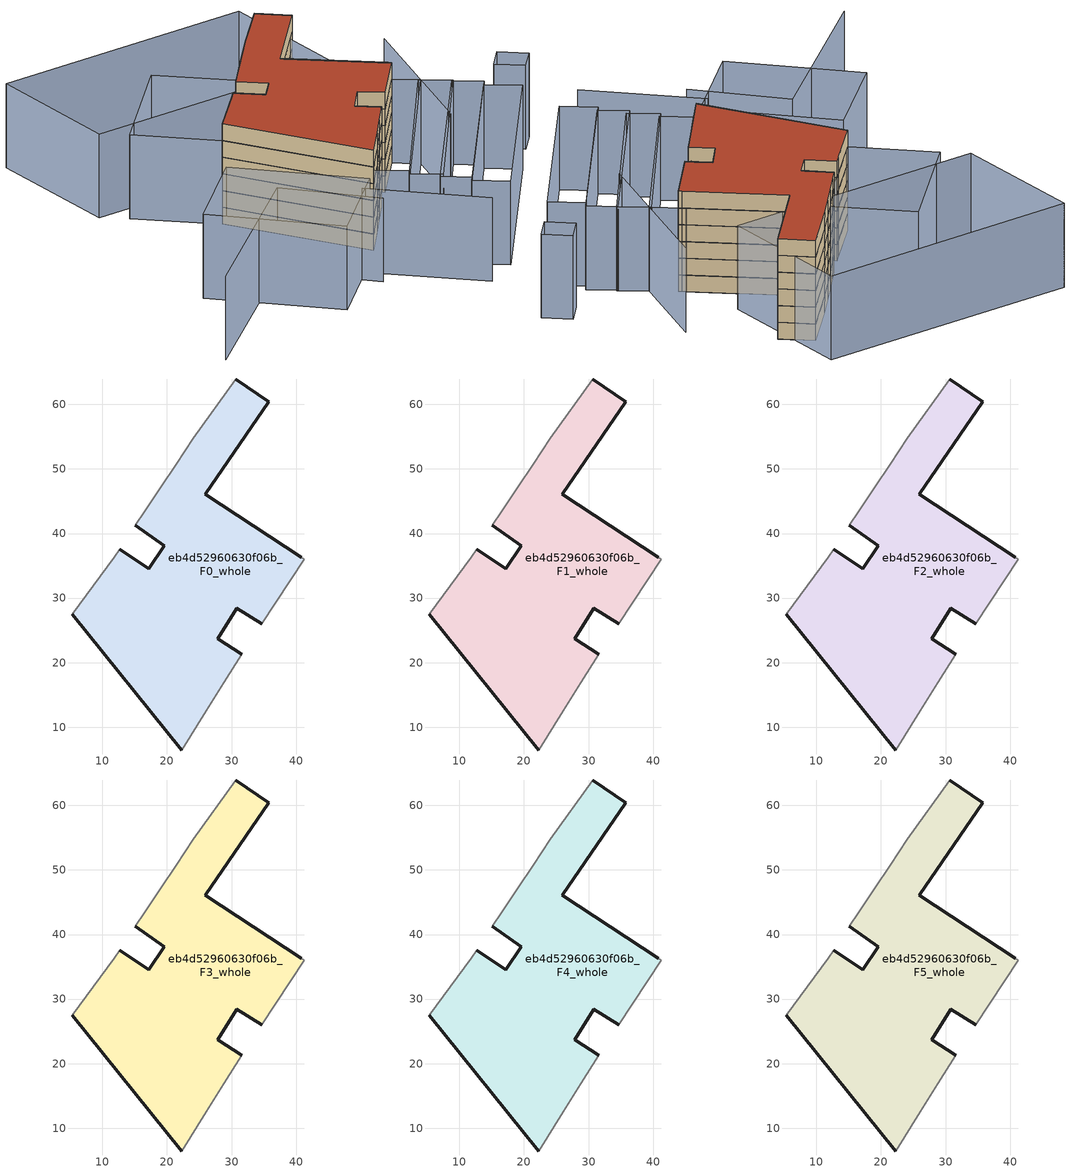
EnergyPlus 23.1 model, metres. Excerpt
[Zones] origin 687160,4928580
eb4d52960630f06b_F0_whole
 floor ground (EU_floor_Construction): 28.79,16.88 31.56,21.29 27.86,23.71 30.78,28.42 34.71,26.04 41.26,36.04 40.76,36.34 25.91,46.04 35.77,60.37 30.62,63.92 24.06,54.73 21.4,50.72 19.05,47.2 16.54,43.42 15.1,41.25 19.61,38.13 17.15,34.54 12.67,37.59 11.84,36.34 5.32,27.5 22.26,6.48 26.05,12.53 z0
 wall outside (EU_wall_Construction): 34.71,26.04 30.78,28.42 27.86,23.71 31.56,21.29 / 22.26,6.48 5.32,27.5 / 12.67,37.59 17.15,34.54 19.61,38.13 15.1,41.25 / 30.62,63.92 35.77,60.37 25.91,46.04 40.76,36.34 z0:3
 wall adiabatic (EU_wall_Construction): 31.56,21.29 28.79,16.88 26.05,12.53 22.26,6.48 / 5.32,27.5 11.84,36.34 12.67,37.59 / 15.1,41.25 16.54,43.42 19.05,47.2 21.4,50.72 24.06,54.73 30.62,63.92 / 40.76,36.34 41.26,36.04 34.71,26.04 z0:3
eb4d52960630f06b_F1_whole
 floor to eb4d52960630f06b_F0_whole (EU_floor_Construction): 28.79,16.88 31.56,21.29 27.86,23.71 30.78,28.42 34.71,26.04 41.26,36.04 40.76,36.34 25.91,46.04 35.77,60.37 30.62,63.92 24.06,54.73 21.4,50.72 19.05,47.2 16.54,43.42 15.1,41.25 19.61,38.13 17.15,34.54 12.67,37.59 11.84,36.34 5.32,27.5 22.26,6.48 26.05,12.53 z3
 wall outside (EU_wall_Construction): 34.71,26.04 30.78,28.42 27.86,23.71 31.56,21.29 / 22.26,6.48 5.32,27.5 / 12.67,37.59 17.15,34.54 19.61,38.13 15.1,41.25 / 30.62,63.92 35.77,60.37 25.91,46.04 40.76,36.34 z3:6
 wall adiabatic (EU_wall_Construction): 31.56,21.29 28.79,16.88 26.05,12.53 22.26,6.48 / 5.32,27.5 11.84,36.34 12.67,37.59 / 15.1,41.25 16.54,43.42 19.05,47.2 21.4,50.72 24.06,54.73 30.62,63.92 / 40.76,36.34 41.26,36.04 34.71,26.04 z3:6
eb4d52960630f06b_F2_whole
 floor to eb4d52960630f06b_F1_whole (EU_floor_Construction): 28.79,16.88 31.56,21.29 27.86,23.71 30.78,28.42 34.71,26.04 41.26,36.04 40.76,36.34 25.91,46.04 35.77,60.37 30.62,63.92 24.06,54.73 21.4,50.72 19.05,47.2 16.54,43.42 15.1,41.25 19.61,38.13 17.15,34.54 12.67,37.59 11.84,36.34 5.32,27.5 22.26,6.48 26.05,12.53 z6
 wall outside (EU_wall_Construction): 34.71,26.04 30.78,28.42 27.86,23.71 31.56,21.29 / 22.26,6.48 5.32,27.5 / 12.67,37.59 17.15,34.54 19.61,38.13 15.1,41.25 / 30.62,63.92 35.77,60.37 25.91,46.04 40.76,36.34 z6:9
 wall adiabatic (EU_wall_Construction): 31.56,21.29 28.79,16.88 26.05,12.53 22.26,6.48 / 5.32,27.5 11.84,36.34 12.67,37.59 / 15.1,41.25 16.54,43.42 19.05,47.2 21.4,50.72 24.06,54.73 30.62,63.92 / 40.76,36.34 41.26,36.04 34.71,26.04 z6:9
eb4d52960630f06b_F3_whole
 floor to eb4d52960630f06b_F2_whole (EU_floor_Construction): 28.79,16.88 31.56,21.29 27.86,23.71 30.78,28.42 34.71,26.04 41.26,36.04 40.76,36.34 25.91,46.04 35.77,60.37 30.62,63.92 24.06,54.73 21.4,50.72 19.05,47.2 16.54,43.42 15.1,41.25 19.61,38.13 17.15,34.54 12.67,37.59 11.84,36.34 5.32,27.5 22.26,6.48 26.05,12.53 z9
 wall outside (EU_wall_Construction): 34.71,26.04 30.78,28.42 27.86,23.71 31.56,21.29 / 22.26,6.48 5.32,27.5 / 12.67,37.59 17.15,34.54 19.61,38.13 15.1,41.25 / 30.62,63.92 35.77,60.37 25.91,46.04 40.76,36.34 z9:12
 wall adiabatic (EU_wall_Construction): 31.56,21.29 28.79,16.88 26.05,12.53 22.26,6.48 / 5.32,27.5 11.84,36.34 12.67,37.59 / 15.1,41.25 16.54,43.42 19.05,47.2 21.4,50.72 24.06,54.73 30.62,63.92 / 40.76,36.34 41.26,36.04 34.71,26.04 z9:12
eb4d52960630f06b_F4_whole
 floor to eb4d52960630f06b_F3_whole (EU_floor_Construction): 28.79,16.88 31.56,21.29 27.86,23.71 30.78,28.42 34.71,26.04 41.26,36.04 40.76,36.34 25.91,46.04 35.77,60.37 30.62,63.92 24.06,54.73 21.4,50.72 19.05,47.2 16.54,43.42 15.1,41.25 19.61,38.13 17.15,34.54 12.67,37.59 11.84,36.34 5.32,27.5 22.26,6.48 26.05,12.53 z12
 wall outside (EU_wall_Construction): 34.71,26.04 30.78,28.42 27.86,23.71 31.56,21.29 / 22.26,6.48 5.32,27.5 / 12.67,37.59 17.15,34.54 19.61,38.13 15.1,41.25 / 30.62,63.92 35.77,60.37 25.91,46.04 40.76,36.34 z12:15
 wall adiabatic (EU_wall_Construction): 31.56,21.29 28.79,16.88 26.05,12.53 22.26,6.48 / 5.32,27.5 11.84,36.34 12.67,37.59 / 15.1,41.25 16.54,43.42 19.05,47.2 21.4,50.72 24.06,54.73 30.62,63.92 / 40.76,36.34 41.26,36.04 34.71,26.04 z12:15
eb4d52960630f06b_F5_whole
 floor to eb4d52960630f06b_F4_whole (EU_floor_Construction): 28.79,16.88 31.56,21.29 27.86,23.71 30.78,28.42 34.71,26.04 41.26,36.04 40.76,36.34 25.91,46.04 35.77,60.37 30.62,63.92 24.06,54.73 21.4,50.72 19.05,47.2 16.54,43.42 15.1,41.25 19.61,38.13 17.15,34.54 12.67,37.59 11.84,36.34 5.32,27.5 22.26,6.48 26.05,12.53 z15
 wall outside (EU_wall_Construction): 34.71,26.04 30.78,28.42 27.86,23.71 31.56,21.29 / 22.26,6.48 5.32,27.5 / 12.67,37.59 17.15,34.54 19.61,38.13 15.1,41.25 / 30.62,63.92 35.77,60.37 25.91,46.04 40.76,36.34 z15:18
 wall adiabatic (EU_wall_Construction): 31.56,21.29 28.79,16.88 26.05,12.53 22.26,6.48 / 5.32,27.5 11.84,36.34 12.67,37.59 / 15.1,41.25 16.54,43.42 19.05,47.2 21.4,50.72 24.06,54.73 30.62,63.92 / 40.76,36.34 41.26,36.04 34.71,26.04 z15:18
 roof outside (EU_roof_Construction): 35.77,60.37 25.91,46.04 40.76,36.34 41.26,36.04 34.71,26.04 30.78,28.42 27.86,23.71 31.56,21.29 28.79,16.88 26.05,12.53 22.26,6.48 5.32,27.5 11.84,36.34 12.67,37.59 17.15,34.54 19.61,38.13 15.1,41.25 16.54,43.42 19.05,47.2 21.4,50.72 24.06,54.73 30.62,63.92 z18
shading: 16.62,-0.14 33.66,-13.36 / -19.48,-20.5 4.41,6.64 / 4.41,6.64 17.8,-5.15 / 43.38,19.41 47.74,50.81 / 19.57,46.82 5.32,27.51 / 5.32,27.51 -6.98,36.58 / -6.98,36.58 7.27,55.89 / 7.27,55.89 19.57,46.82 / -15.28,64.03 31.87,71.75 / 31.87,71.75 35.95,46.85 / 35.95,46.85 -11.2,39.13 / -11.2,39.13 -15.28,64.03 / -11.22,2.91 0.93,17.88 / 0.93,17.88 19.55,2.76 / 19.55,2.76 7.4,-12.2 / 7.4,-12.2 -11.22,2.91 / 58.99,23.87 39.44,-8.88 / 39.44,-8.88 33.97,-5.62 / 33.97,-5.62 53.52,27.13 / 53.52,27.13 58.99,23.87 / 54.18,28.24 34.62,-4.59 / 34.62,-4.59 30.08,-1.88 / 30.08,-1.88 49.64,30.94 / 49.64,30.94 54.18,28.24 / 49.91,30.95 31.04,-1.38 / 31.04,-1.38 26.14,1.48 / 26.14,1.48 45.01,33.81 / 45.01,33.81 49.91,30.95 / 45.36,33.62 26.88,2.35 / 26.88,2.35 21.65,5.44 / 21.65,5.44 40.12,36.72 / 40.12,36.72 45.36,33.62 / 61.57,37.71 65.97,34.76 / 65.97,34.76 63.2,30.63 / 63.2,30.63 58.8,33.59 / 58.8,33.59 61.57,37.71 z0:15
[Building]
EU S2 Campaign: North Axis=0; Terrain=City; Solar Distribution=FullExterior
[Site:Location]
Bologna: Latitude=44.5; Longitude=11.25; Time Zone=1; Elevation=37
[SizingPeriod:WeatherFileDays]
AnnualSizingPeriod: Begin Month=1; Begin Day of Month=1; End Month=12; End Day of Month=31; Day of Week for Start Day=Monday; Use Weather File Daylight Saving Period=No; Use Weather File Rain and Snow Indicators=No
[MATERIAL]
EU_InternalMass_Material: Roughness=MediumRough; Thickness=0.1; Conductivity=1; Density=1800; Specific Heat=900; Thermal Absorptance=0.9; Solar Absorptance=0.7; Visible Absorptance=0.7
[MATERIAL:NOMASS] Roughness=MediumRough; Thermal Absorptance=0.9; Solar Absorptance=0.7; Visible Absorptance=0.7
Name | Thermal Resistance
EU_wall_NoMass | 0.905828
EU_roof_NoMass | 0.37593
EU_floor_NoMass | 0.67114
[CONSTRUCTION]
EU_wall_Construction: EU_wall_NoMass
EU_roof_Construction: EU_roof_NoMass
EU_floor_Construction: EU_floor_NoMass
EU_InternalMass_Construction: EU_InternalMass_Material
[ZONE] Type=1; Multiplier=1; Ceiling Height=autocalculate; Volume=2505.28; Floor Area=autocalculate; Part of Total Floor Area=Yes
eb4d52960630f06b_F0_whole; eb4d52960630f06b_F1_whole; eb4d52960630f06b_F2_whole; eb4d52960630f06b_F3_whole; eb4d52960630f06b_F4_whole; eb4d52960630f06b_F5_whole
[INTERNALMASS] Construction=EU_InternalMass_Construction; Surface Area=794.935
Name | Zone or ZoneList
eb4d52960630f06b_F0_whole_EU_InternalMass | eb4d52960630f06b_F0_whole
eb4d52960630f06b_F1_whole_EU_InternalMass | eb4d52960630f06b_F1_whole
eb4d52960630f06b_F2_whole_EU_InternalMass | eb4d52960630f06b_F2_whole
eb4d52960630f06b_F3_whole_EU_InternalMass | eb4d52960630f06b_F3_whole
eb4d52960630f06b_F4_whole_EU_InternalMass | eb4d52960630f06b_F4_whole
eb4d52960630f06b_F5_whole_EU_InternalMass | eb4d52960630f06b_F5_whole
[OTHEREQUIPMENT] Fuel Type=Electricity; Design Level Calculation Method=Watts/Area; Power per Zone Floor Area=1; Fraction Latent=0; Fraction Radiant=0; Fraction Lost=0; Carbon Dioxide Generation Rate=0; EndUse Subcategory=EU_Step8_InternalGains
Name | Zone or ZoneList or Space or SpaceList | Schedule
EU_Step8_InternalGain_eb4d52960630f06b_F0_whole_f000 | eb4d52960630f06b_F0_whole | EU_Step8_GainSchedule_eb4d52960630f06b_F0_whole_f000
EU_Step8_InternalGain_eb4d52960630f06b_F1_whole_f000 | eb4d52960630f06b_F1_whole | EU_Step8_GainSchedule_eb4d52960630f06b_F1_whole_f000
EU_Step8_InternalGain_eb4d52960630f06b_F2_whole_f000 | eb4d52960630f06b_F2_whole | EU_Step8_GainSchedule_eb4d52960630f06b_F2_whole_f000
EU_Step8_InternalGain_eb4d52960630f06b_F3_whole_f000 | eb4d52960630f06b_F3_whole | EU_Step8_GainSchedule_eb4d52960630f06b_F3_whole_f000
EU_Step8_InternalGain_eb4d52960630f06b_F4_whole_f000 | eb4d52960630f06b_F4_whole | EU_Step8_GainSchedule_eb4d52960630f06b_F4_whole_f000
EU_Step8_InternalGain_eb4d52960630f06b_F5_whole_f000 | eb4d52960630f06b_F5_whole | EU_Step8_GainSchedule_eb4d52960630f06b_F5_whole_f000
[ZONEVENTILATION:DESIGNFLOWRATE] Schedule=EU_AlwaysOn; Design Flow Rate Calculation Method=AirChanges/Hour; Air Changes per Hour=0.73129; Ventilation Type=Natural; Fan Pressure Rise=0; Fan Total Efficiency=1; Constant Term Coefficient=1; Temperature Term Coefficient=0; Velocity Term Coefficient=0; Velocity Squared Term Coefficient=0; Minimum Indoor Temperature=-100; Maximum Indoor Temperature=100; Delta Temperature=-100; Minimum Outdoor Temperature=-100; Maximum Outdoor Temperature=100; Maximum Wind Speed=40
Name | Zone or ZoneList or Space or SpaceList
EU_ConstantAir_eb4d52960630f06b_F0_whole | eb4d52960630f06b_F0_whole
EU_ConstantAir_eb4d52960630f06b_F1_whole | eb4d52960630f06b_F1_whole
EU_ConstantAir_eb4d52960630f06b_F2_whole | eb4d52960630f06b_F2_whole
EU_ConstantAir_eb4d52960630f06b_F3_whole | eb4d52960630f06b_F3_whole
EU_ConstantAir_eb4d52960630f06b_F4_whole | eb4d52960630f06b_F4_whole
EU_ConstantAir_eb4d52960630f06b_F5_whole | eb4d52960630f06b_F5_whole
[HVACTEMPLATE:THERMOSTAT] Constant Heating Setpoint=20; Constant Cooling Setpoint=50
EU_HeatOnly_eb4d52960630f06b_F0_whole; EU_HeatOnly_eb4d52960630f06b_F1_whole; EU_HeatOnly_eb4d52960630f06b_F2_whole; EU_HeatOnly_eb4d52960630f06b_F3_whole; EU_HeatOnly_eb4d52960630f06b_F4_whole; EU_HeatOnly_eb4d52960630f06b_F5_whole
[HVACTEMPLATE:ZONE:IDEALLOADSAIRSYSTEM] System Availability Schedule=EU_AlwaysOn; Maximum Heating Supply Air Temperature=50; Minimum Cooling Supply Air Temperature=13; Maximum Heating Supply Air Humidity Ratio=0.0156; Minimum Cooling Supply Air Humidity Ratio=0.0077; Heating Limit=NoLimit; Cooling Limit=NoLimit; Heating Availability Schedule=EU_AlwaysOn; Cooling Availability Schedule=EU_CoolingOff; Dehumidification Control Type=ConstantSensibleHeatRatio; Cooling Sensible Heat Ratio=0.7; Dehumidification Setpoint=60; Humidification Control Type=None; Humidification Setpoint=30; Outdoor Air Method=None; Outdoor Air Flow Rate per Person=0.00944; Outdoor Air Flow Rate per Zone Floor Area=0; Outdoor Air Flow Rate per Zone=0; Demand Controlled Ventilation Type=None; Outdoor Air Economizer Type=NoEconomizer; Heat Recovery Type=None; Sensible Heat Recovery Effectiveness=0.7; Latent Heat Recovery Effectiveness=0.65
Name | Template Thermostat
eb4d52960630f06b_F0_whole | EU_HeatOnly_eb4d52960630f06b_F0_whole
eb4d52960630f06b_F1_whole | EU_HeatOnly_eb4d52960630f06b_F1_whole
eb4d52960630f06b_F2_whole | EU_HeatOnly_eb4d52960630f06b_F2_whole
eb4d52960630f06b_F3_whole | EU_HeatOnly_eb4d52960630f06b_F3_whole
eb4d52960630f06b_F4_whole | EU_HeatOnly_eb4d52960630f06b_F4_whole
eb4d52960630f06b_F5_whole | EU_HeatOnly_eb4d52960630f06b_F5_whole
[SIZING:ZONE] Zone Cooling Design Supply Air Temperature Input Method=SupplyAirTemperature; Zone Cooling Design Supply Air Temperature=13; Zone Heating Design Supply Air Temperature Input Method=SupplyAirTemperature; Zone Heating Design Supply Air Temperature=50; Zone Cooling Design Supply Air Humidity Ratio=0.008; Zone Heating Design Supply Air Humidity Ratio=0.008; Cooling Design Air Flow Method=DesignDay; Cooling Design Air Flow Rate=0; Cooling Minimum Air Flow per Zone Floor Area=0.000762; Cooling Minimum Air Flow=0; Cooling Minimum Air Flow Fraction=0.2; Heating Design Air Flow Method=DesignDay; Heating Design Air Flow Rate=0; Heating Maximum Air Flow per Zone Floor Area=0.002032; Heating Maximum Air Flow=0.141576; Heating Maximum Air Flow Fraction=0.3; Account for Dedicated Outdoor Air System=No; Dedicated Outdoor Air System Control Strategy=NeutralSupplyAir; Dedicated Outdoor Air Low Setpoint Temperature for Design=autosize; Dedicated Outdoor Air High Setpoint Temperature for Design=autosize; Zone Load Sizing Method=Sensible Load Only No Latent Load; Zone Latent Cooling Design Supply Air Humidity Ratio Input Method=HumidityRatioDifference; Zone Cooling Design Supply Air Humidity Ratio Difference=0.005; Zone Latent Heating Design Supply Air Humidity Ratio Input Method=HumidityRatioDifference; Zone Humidification Design Supply Air Humidity Ratio Difference=0.005
eb4d52960630f06b_F0_whole; eb4d52960630f06b_F1_whole; eb4d52960630f06b_F2_whole; eb4d52960630f06b_F3_whole; eb4d52960630f06b_F4_whole; eb4d52960630f06b_F5_whole
[SCHEDULE:CONSTANT]
Name | Hourly Value
EU_AlwaysOn | 1
EU_CoolingOff | 0
[SCHEDULE:FILE] Column Number=1; Rows to Skip at Top=0; Number of Hours of Data=8760; Column Separator=Comma; Interpolate to Timestep=No; Minutes per Item=60; Adjust Schedule for Daylight Savings=Yes
Name | File
EU_Step8_GainSchedule_eb4d52960630f06b_F0_whole_f000 | ../../schedules/eb4d52960630f06b/eb4d52960630f06b_F0_whole_f000_gain.csv
EU_Step8_GainSchedule_eb4d52960630f06b_F1_whole_f000 | ../../schedules/eb4d52960630f06b/eb4d52960630f06b_F1_whole_f000_gain.csv
EU_Step8_GainSchedule_eb4d52960630f06b_F2_whole_f000 | ../../schedules/eb4d52960630f06b/eb4d52960630f06b_F2_whole_f000_gain.csv
EU_Step8_GainSchedule_eb4d52960630f06b_F3_whole_f000 | ../../schedules/eb4d52960630f06b/eb4d52960630f06b_F3_whole_f000_gain.csv
EU_Step8_GainSchedule_eb4d52960630f06b_F4_whole_f000 | ../../schedules/eb4d52960630f06b/eb4d52960630f06b_F4_whole_f000_gain.csv
EU_Step8_GainSchedule_eb4d52960630f06b_F5_whole_f000 | ../../schedules/eb4d52960630f06b/eb4d52960630f06b_F5_whole_f000_gain.csv
